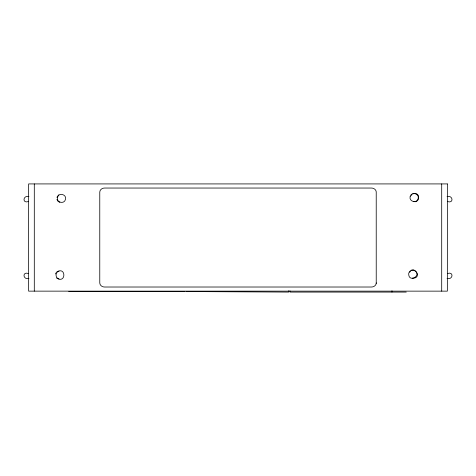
<?xml version="1.0" encoding="UTF-8"?>
<svg xmlns="http://www.w3.org/2000/svg" width="476" height="476" viewBox="0 0 476 476"><rect width="100%" height="100%" fill="white"/><g stroke="black" fill="none" stroke-linecap="round" stroke-linejoin="round"><path stroke-width="0.71" d="M288.64 290.806L288.635 292.08L186.134 291.55M376.23 283.428L376.224 191.763C375.975 189.496 373.648 188.002 371.488 188.044L104.536 188.044C102.239 187.978 99.77 189.722 99.77 192.167L99.77 282.893C99.77 285.338 102.239 287.076 104.536 287.016L371.512 287.016C373.815 287.087 376.284 285.338 376.266 282.893M56.888 197.32L58.81 194.815M55.496 273.98L55.906 272.986M411.181 195.511L411.835 194.654M409.735 272.171L410.395 271.32M56.561 272.135C66.277 265.739 66.277 284.362 56.561 277.966M59.012 271.064C55.043 271.939 55.043 278.162 59.012 279.031M412.692 194L413.686 193.589M411.246 270.665L413.311 270.112M28.203 201.616C21.967 203.609 23.092 194.845 28.941 196.63M447.797 273.444C454.033 271.451 452.908 280.209 447.059 278.424M68.746 291.55L185.063 291.55M406.26 292.08L289.943 292.08L289.943 290.794M447.059 196.63C452.908 194.845 454.033 203.609 447.797 201.616M28.941 278.424C23.092 280.209 21.967 271.451 28.203 273.444M414.757 193.446C420.784 193.304 419.475 203.252 413.686 201.556M412.246 278.216C423.509 278.668 413.424 263.317 408.729 273.164C407.908 283.97 423.563 274.944 413.787 270.249M59.809 202.371L57.959 201.3L56.888 199.456M441.704 183.92L441.704 291.139M391.968 290.794L391.968 292.08M34.296 183.92L34.296 291.139M57.483 197.32C55.918 202.389 64.278 204.62 65.462 199.456C67.021 194.386 58.661 192.155 57.483 197.32M410.169 196.505C408.61 201.574 416.97 203.805 418.148 198.641C419.713 193.571 411.353 191.34 410.169 196.505M447.351 183.92L28.649 183.92L28.643 291.139L447.351 291.139L447.357 183.92"/></g></svg>
